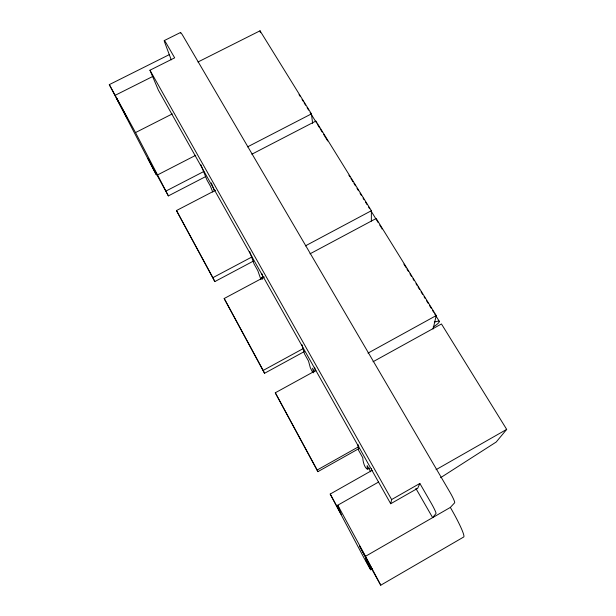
<?xml version="1.0" encoding="UTF-8"?>
<svg xmlns="http://www.w3.org/2000/svg" width="616" height="616" viewBox="0 0 616 616"><rect width="100%" height="100%" fill="white"/><g stroke="black" fill="none" stroke-linecap="round" stroke-linejoin="round"><path stroke-width="0.92" d="M371.356 221.105L371.371 210.718L315.885 121.059L251.844 154.216M371.548 470.547L371.556 468.676M415.869 488.411L432.632 517.625L435.982 513.544A11.173 1.04 60.3 0 0 431.046 502.864L419.858 483.452L417.671 488.326L390.706 503.734L391.63 499.561L149.958 70.216L174.659 57.842L166.697 44.029A9.44 0.724 63 0 0 164.634 42.204L171.24 59.852M433.071 328.998L436.243 315.554L376.176 218.488L310.017 253.823M373.019 361.754L441.456 323.97L506.691 429.39L496.188 442.034L440.586 477.708M450.342 507.422A31.016 3.234 60 0 1 463.671 537.021L380.75 585.2L365.511 556.302L450.342 507.422L454.639 502.802A11.15 1.27 60 0 0 449.849 492.068L183.006 35.905A9.417 0.893 63.3 0 0 180.442 33.102M372.172 470.308L330.207 494.055L364.241 558.373L370.678 569.777L372.334 568.822M436.051 469.677L506.691 429.39M391.63 499.561L419.858 483.452M330.207 494.055L341.233 514.399L337.776 505.205L378.609 482.02M358.012 444.406L358.504 450.142L362.824 457.834C362.639 460.575 365.226 472.118 369.5 468.114M358.889 448.61L317.887 471.656L317.171 470.023L358.789 446.638M368.006 353.122L436.243 315.554M317.887 471.656L275.29 392.785L315.923 370.47M304.327 351.567L264.549 373.288L263.171 370.432L303.472 348.448M305.374 245.884L371.371 210.718M264.549 373.288L224.178 298.514L264.372 277.054M253.376 261.107L214.83 281.581L212.874 277.677L251.913 256.972M214.83 281.581L176.476 210.549L215.469 190.282M247.555 146.87L311.442 113.875L260.029 30.8L197.975 62M169.546 54.508L109.309 84.631L135.52 132.571L165.92 191.083L203.819 171.494M109.309 84.631L153.161 168.899L156.372 174.829L148.017 158.535L168.376 195.896L205.744 176.553M157.242 175.083L195.734 155.294M135.52 132.571L172.295 113.906M115.269 95.264L152.984 76.346M164.303 40.564L180.519 32.494M380.75 585.2L365.819 558.442L366.243 561.384L370.678 569.777M299.045 94.618L300.046 96.25M302.063 99.499L303.064 101.124M304.073 102.756L305.582 105.19M307.091 107.631L308.601 110.072M310.11 112.512L316.655 123.084M317.656 124.709L319.673 127.966M320.674 129.591L322.183 132.032M323.693 134.473L327.72 140.979M348.895 175.206L349.903 176.838M350.92 178.478L352.945 181.751M353.954 183.383L355.471 185.839M356.987 188.288L358.504 190.744M360.029 193.201L361.546 195.649M363.063 198.106L364.071 199.738M365.588 202.194L367.105 204.651M368.63 207.099L369.639 208.739M371.155 211.188L378.239 222.638M379.756 225.094L381.273 227.55M403.896 264.11L405.913 267.375M406.922 269.007L408.439 271.456M409.948 273.904L411.465 276.345M412.982 278.794L413.99 280.426M416.008 283.691L417.017 285.324M418.025 286.956L419.542 289.397M421.051 291.845L422.568 294.294M424.085 296.743L425.094 298.375M426.603 300.824L428.12 303.264M429.629 305.713L431.146 308.162M432.663 310.61L433.672 312.243M434.68 313.875L439.223 321.213M390.706 503.734L158.389 90.167L149.958 70.216M262.439 278.894L261.6 277.392L262.208 279.148M314.353 371.433L312.543 368.206L313.744 372.834M370.655 471.794L367.167 465.573L367.275 469.369M312.497 372.072L310.295 367.66L308.5 360.999L304.481 353.823L301.94 344.683M337.776 505.205L365.511 556.302M176.476 210.549L212.874 277.677M224.178 298.514L263.171 370.432M275.29 392.785L317.171 470.023M165.92 191.083L168.376 195.896M200.924 164.819L206.914 179.903L210.433 186.178L212.759 192.076M211.342 182.921L214.43 190.868M249.619 251.42L254.061 263.956L257.819 270.655L260.961 279.618M261.7 273.335L263.24 277.847M314.56 367.236L315.477 370.894M260.029 30.8L260.399 32.679M311.442 113.875L312.612 123.331M381.781 228.367A8.539 2.641 -31.6 0 1 382.012 229.029M433.156 327.065A8.847 1.771 -31.1 0 0 439.185 322.022A8.847 1.771 -31.1 0 0 436.02 321.714A90.752 18.911 -32.2 0 1 434.272 322.053M359.405 545.768L372.172 569.384L359.405 545.768M116.54 98.09L127.135 117.964L116.54 98.09"/></g></svg>
